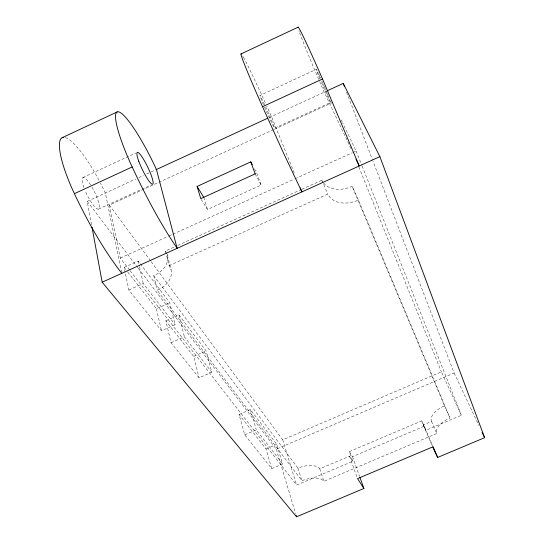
<?xml version="1.0" encoding="UTF-8"?>
<svg xmlns="http://www.w3.org/2000/svg" width="544" height="544" viewBox="0 0 544 544"><rect width="100%" height="100%" fill="white"/><g stroke="black" fill="none" stroke-linecap="round" stroke-linejoin="round"><path stroke-width="0.41" stroke-dasharray="2.72 2.04" d="M82.885 177.548L135.81 153.02M91.548 224.726L87.237 201.402L135.857 178.996M138.91 177.589L143.487 175.481M146.533 174.073L150.348 172.319M151.11 171.965L156.448 169.504M269.13 117.572L326.522 91.12M98.559 209.1L141.284 189.468M141.991 189.142L151.184 184.912M264.486 107.12A17.925 0.592 65.8 0 0 274.55 128.207L330.589 102.462A18.027 0.524 66.6 0 0 328.494 96.662M129.656 270.11L120.292 258.053L109.364 205.061L273.51 129.635M274.285 129.282L332.853 102.367M201.212 199.383L207.461 209.501L261.147 185.096L256.782 173.142L254.17 168.212M120.292 258.053L168.232 236.3M169.007 235.953L172.101 234.546M172.876 234.199L294.277 179.112M295.045 178.758L352.267 152.796M353.042 152.449L356.136 151.042L342.672 122.903M125.154 272.265L124.148 267.43L138.244 261.052L169.755 302.763L175.093 324.734L161.48 330.786L128.84 289.979L125.317 273.068M323.524 182.961A25.65 18.408 -26 0 0 352.152 186.32L358.414 200.022L449.99 418.01A18.204 9.003 -23 0 0 436.798 433.514L323.87 481.27A17.884 8.786 -18.2 0 0 301.927 480.774L157.209 290.34A25.643 17.53 -11.7 0 0 169.082 265.649L165.41 251.008L174.658 246.826M177.738 245.426L301.05 189.645M301.818 189.292L321.858 180.227A25.65 18.408 -26 0 0 323.041 182.315M169.082 265.649L327.801 194.099A26.017 18.36 -25.7 0 0 358.414 200.022M128.84 289.979L143.242 283.492L175.093 324.734M127.792 272.095L156.42 308.727L169.755 302.763M165.859 320.81L178.976 314.969L206.135 350.921L211.772 372.225L199.077 377.794L171.013 342.713L165.859 320.81L193.684 356.408L199.077 377.794M171.013 342.713L184.396 336.784L211.772 372.225M193.684 356.408L206.135 350.921M239.061 414.474L250.43 409.55L276.719 444.353L282.642 463.991L271.742 468.642L244.718 434.853L239.061 414.474L265.996 448.95L271.742 468.642M244.718 434.853L256.285 429.869L282.642 463.991M151.198 261.712L282.73 439.838L441.374 371.824L461.394 415.262L425.836 430.324L423.273 424.898L431.535 421.396A18.02 9.105 -23.1 0 1 444.516 405.851L352.152 186.32M265.996 448.95L276.719 444.353M138.23 268.24L276.27 449.174L454.152 373.028L373.014 161.174M130.172 270.776L296.63 485.071L352.764 461.292L349.302 451.622L421.79 420.832L432.65 445.733M166.607 253.048A25.296 17.585 -11.4 0 1 153.775 275.686L297.99 468.166A17.707 8.888 -18.1 0 1 319.77 468.819L349.52 456.198L352.764 461.292M349.302 451.622L352.492 456.674L424.327 426.204M124.148 267.43L127.269 271.429M87.237 201.402L137.714 267.566M109.364 205.061L150.688 261.025M255.156 173.856L261.147 185.096M341.217 119.864L342.312 122.142M350.948 148.478L324.244 92.167A63.213 1.836 66.6 0 1 319.716 81.736M454.152 373.028L478.89 425.517M444.516 405.851L449.99 418.01M431.535 421.396L436.798 433.514M321.858 180.227L327.801 194.099M421.79 420.832L425.836 430.324M423.273 424.898L432.337 446.168M294.277 173.06L271.449 116.504A62.846 2.074 65.8 0 0 266.818 106.175M358.87 166.974L441.374 371.824M356.136 151.042L361.787 165.24M362.107 166.029L461.394 415.262M346.576 92.147L372.708 160.378M352.492 456.674L359.625 476.544M349.52 456.198L356.966 477.081M319.77 468.819L323.87 481.27M297.99 468.166L301.927 480.774M282.73 439.838L296.63 485.071M203.769 197.316L207.461 209.501M276.27 449.174L295.582 513.577M250.43 409.55L256.285 429.869M167.389 255.224L171.068 269.844M178.976 314.969L184.396 336.784M153.775 275.686L157.209 290.34M156.42 308.727L161.48 330.786M138.244 261.052L138.781 263.452M139.495 266.662L143.242 283.492M121.625 272.517L105.359 193.052A61.778 14.069 63.5 0 0 100.443 183.063M263.439 104.686A17.925 0.592 65.8 0 1 259.882 95.52M264.642 104.781A17.925 0.592 65.8 0 0 259.916 95.506L316.248 69.387A18.027 0.524 66.6 0 1 317.553 71.733M265.615 106.869A17.925 0.592 65.8 0 1 274.584 128.194M330.568 102.462A18.027 0.524 66.6 0 1 320.647 80.791M319.872 78.941A18.027 0.524 66.6 0 1 316.234 69.401M317.71 72.039A18.027 0.524 66.6 0 1 318.199 73.073M318.383 73.447A18.027 0.524 66.6 0 1 319.58 76.024M319.688 76.255A18.027 0.524 66.6 0 1 320.593 78.254M321.81 80.968A18.027 0.524 66.6 0 1 322.306 82.096M322.436 82.389A18.027 0.524 66.6 0 1 322.946 83.545M323.326 84.415A18.027 0.524 66.6 0 1 323.707 85.299M323.836 85.592A18.027 0.524 66.6 0 1 324.346 86.768M324.469 87.06A18.027 0.524 66.6 0 1 325.713 89.957M325.951 90.522A18.027 0.524 66.6 0 1 326.42 91.637M326.536 91.909A18.027 0.524 66.6 0 1 327.094 93.255M327.311 93.772A18.027 0.524 66.6 0 1 327.733 94.785M327.93 95.268A18.027 0.524 66.6 0 1 328.406 96.438M65.266 137.618A61.778 14.069 63.5 0 1 99.266 180.826M242.76 56.134A62.846 2.074 65.8 0 1 243.365 57.195M243.46 57.365A62.846 2.074 65.8 0 1 265.764 103.836M318.696 79.363A63.213 1.836 66.6 0 1 299.329 31.885M299.193 31.504A63.213 1.836 66.6 0 1 298.887 30.6M165.41 251.008A25.296 17.585 -11.4 0 1 166.253 252.355M91.956 187.116A17.619 4.005 63.5 0 1 98.6 209.086A17.619 4.005 63.5 0 1 85.014 190.386M83.96 187.68A17.619 4.005 63.5 0 1 82.946 177.521A17.619 4.005 63.5 0 1 90.617 184.94"/><path stroke-width="0.82" d="M62.152 137.714L117.225 111.914M241.087 53.897L298.064 27.207M121.795 273.34C102.782 248.866 87.713 221.571 74.392 193.664L132.172 166.954A62.098 10.431 64.2 0 1 118.266 111.785A62.098 10.431 64.2 0 1 156.448 169.504L177.14 248.316C159.684 222.652 145.309 195.024 132.172 166.954M300.302 187.986L301.886 191.91L283.601 153.211L262.521 106.699L322.504 78.968A63.213 1.836 66.6 0 0 298.017 27.486M156.448 169.504L267.587 118.279M327.284 90.766L343.237 83.416L379.882 156.645L484.629 437.689L437.648 457.45L432.664 446.93L357.517 478.632L363.902 488.471L296.548 516.8L102.17 282.214L92.011 227.229M255.245 173.842L200.763 198.655L197.105 186.436L250.804 161.874L252.3 164.689M102.17 282.214L379.882 156.645M197.105 186.436L203.769 197.316M355.994 159.127L359.244 165.981L322.504 78.968M482.113 432.364L484.629 437.689M432.983 446.515L437.648 457.45M343.237 83.416L344.454 86.591M250.804 161.874L255.156 173.856M359.91 477.34L363.902 488.471M296.065 515.188L296.548 516.8M262.521 106.699A62.846 2.074 65.8 0 1 241.42 54.108M74.392 193.664A61.778 14.069 63.5 0 1 63.383 137.387M138.768 161.228A17.707 2.972 64.2 0 0 152.66 184.239A17.707 2.972 64.2 0 0 143.568 159.351A17.707 2.972 64.2 0 0 138.768 161.228"/></g></svg>
